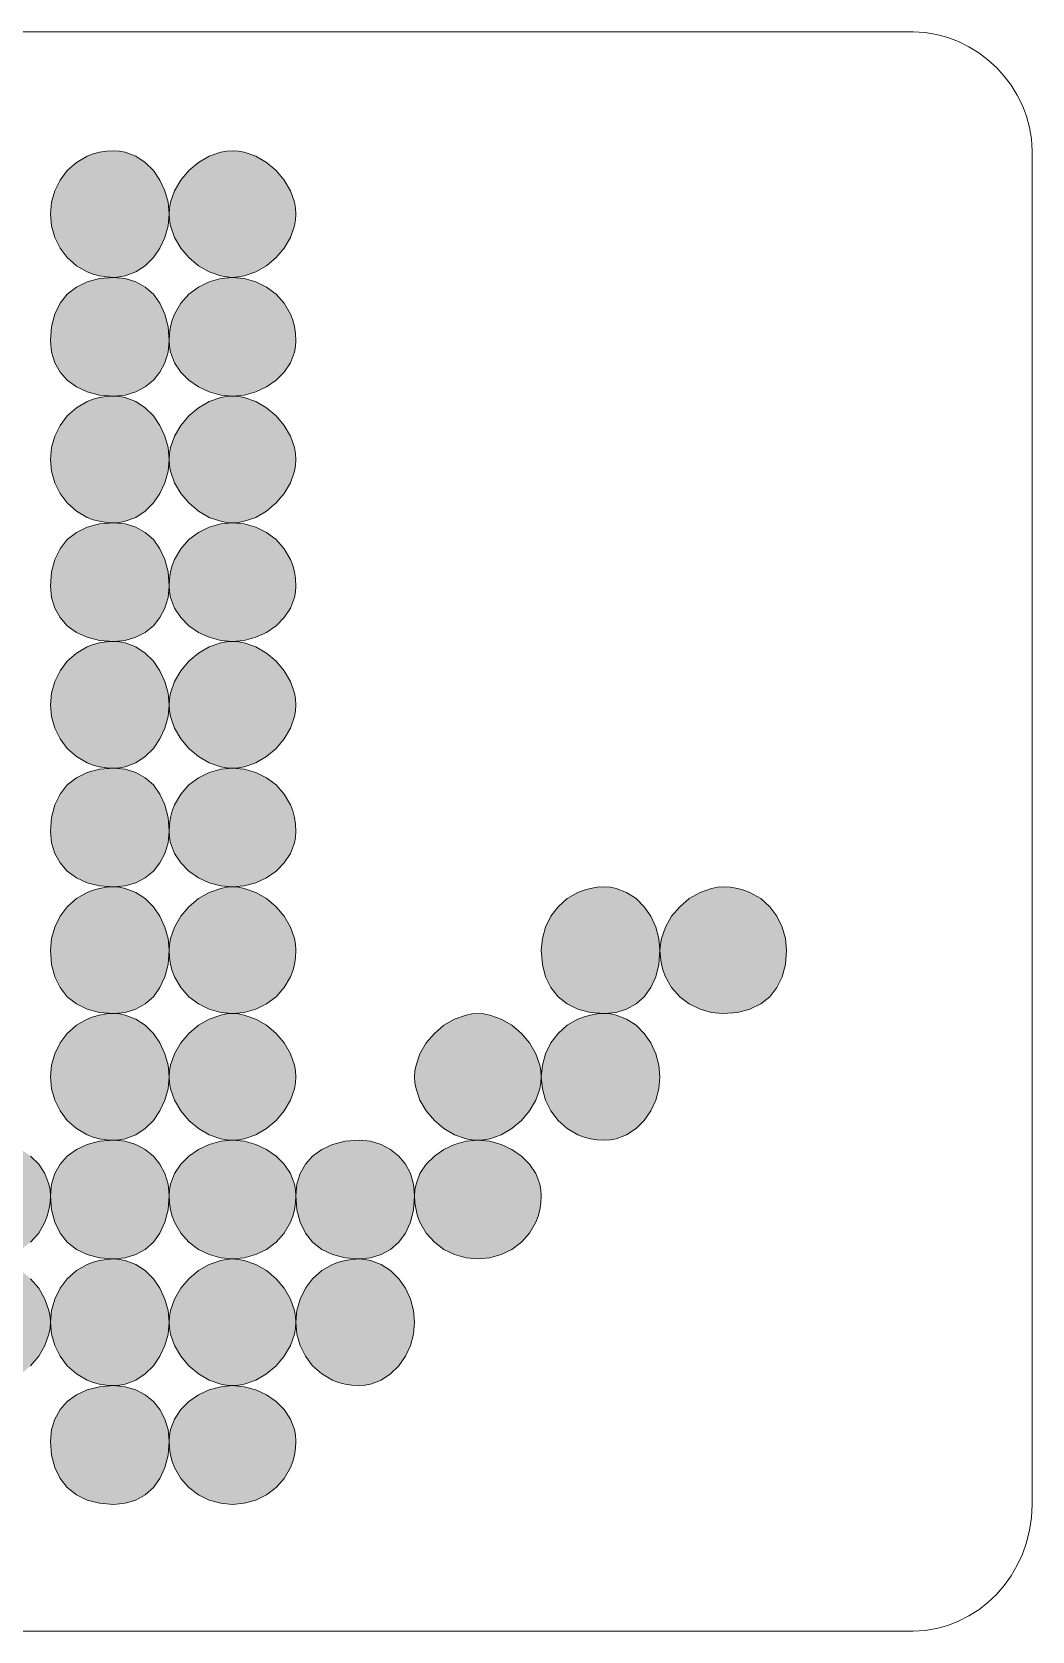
# Model space of a CAD drawing. Header units: metres. Extents: x 144 to 423, y 14 to 257.
# Drawn here: x 271.6 to 423.2, y 14.4 to 256.8 of the extents above; entities that cross this region are included whole.
import ezdxf

# ---------------------------------------------------------------- set-up
doc = ezdxf.new("R2010")
doc.units = ezdxf.units.M
doc.layers.add('FILL_LIME_00FF00', color=7, linetype='Continuous', true_color=0x00ff00)
doc.layers.add('STROKE_BLACK_000000', color=7, linetype='Continuous', true_color=0x000000)

msp = doc.modelspace()

# ---------------------------------------------------------------- hatches: boundary and pattern name
at = {"layer": 'FILL_LIME_00FF00', "true_color": 0x00ff00}
h = msp.add_hatch(color=7, dxfattribs=at)
h.dxf.hatch_style = 1
h.paths.add_polyline_path([(292.25, 227.41), (291.77, 225.67), (291.02, 224.05), (290.01, 222.6), (288.78, 221.37), (287.35, 220.42), (285.75, 219.82), (284.9, 219.66), (284.01, 219.6), (282.91, 219.66), (281.87, 219.82), (280.9, 220.07), (279.98, 220.42), (278.34, 221.37), (276.96, 222.6), (275.87, 224.05), (275.07, 225.67), (274.58, 227.41), (274.41, 229.2), (274.58, 230.99), (275.07, 232.72), (275.87, 234.35), (276.96, 235.8), (278.34, 237.03), (279.98, 237.97), (280.9, 238.33), (281.87, 238.58), (282.91, 238.74), (284.01, 238.8), (284.9, 238.74), (285.75, 238.58), (287.35, 237.97), (288.78, 237.03), (290.01, 235.8), (291.02, 234.35), (291.77, 232.72), (292.25, 230.99), (292.41, 229.2), (292.25, 227.41)])
h = msp.add_hatch(color=7, dxfattribs=at)
h.dxf.hatch_style = 1
h.paths.add_polyline_path([(311.55, 228.3), (311.39, 227.41), (310.78, 225.67), (309.84, 224.05), (308.61, 222.6), (307.16, 221.37), (305.53, 220.42), (303.8, 219.82), (302.91, 219.66), (302.01, 219.6), (301.11, 219.66), (300.22, 219.82), (298.48, 220.42), (296.86, 221.37), (295.41, 222.6), (294.18, 224.05), (293.23, 225.67), (292.63, 227.41), (292.47, 228.3), (292.41, 229.2), (292.47, 230.1), (292.63, 230.99), (293.23, 232.72), (294.18, 234.35), (295.41, 235.8), (296.86, 237.03), (298.48, 237.97), (300.22, 238.58), (301.11, 238.74), (302.01, 238.8), (302.91, 238.74), (303.8, 238.58), (305.53, 237.97), (307.16, 237.03), (308.61, 235.8), (309.84, 234.35), (310.78, 232.72), (311.39, 230.99), (311.55, 230.1), (311.61, 229.2), (311.55, 228.3)])
h = msp.add_hatch(color=7, dxfattribs=at)
h.dxf.hatch_style = 1
h.paths.add_polyline_path([(292.25, 208.26), (291.77, 206.66), (291.02, 205.23), (290.01, 204), (288.78, 202.99), (287.35, 202.24), (285.75, 201.76), (284.01, 201.6), (281.87, 201.76), (279.98, 202.24), (278.34, 202.99), (276.96, 204), (275.87, 205.23), (275.07, 206.66), (274.58, 208.26), (274.41, 210), (274.58, 212.14), (275.07, 214.03), (275.87, 215.67), (276.96, 217.05), (278.34, 218.14), (279.98, 218.94), (281.87, 219.43), (284.01, 219.6), (285.75, 219.43), (287.35, 218.94), (288.78, 218.14), (290.01, 217.05), (291.02, 215.67), (291.77, 214.03), (292.25, 212.14), (292.41, 210), (292.25, 208.26)])
h = msp.add_hatch(color=7, dxfattribs=at)
h.dxf.hatch_style = 1
h.paths.add_polyline_path([(311.55, 209.11), (311.39, 208.26), (310.78, 206.66), (309.84, 205.23), (308.61, 204), (307.16, 202.99), (305.53, 202.24), (303.8, 201.76), (302.01, 201.6), (300.22, 201.76), (298.48, 202.24), (296.86, 202.99), (295.41, 204), (294.18, 205.23), (293.23, 206.66), (292.63, 208.26), (292.47, 209.11), (292.41, 210), (292.47, 211.1), (292.63, 212.14), (292.88, 213.11), (293.23, 214.03), (294.18, 215.67), (295.41, 217.05), (296.86, 218.14), (298.48, 218.94), (300.22, 219.43), (302.01, 219.6), (303.8, 219.43), (305.53, 218.94), (307.16, 218.14), (308.61, 217.05), (309.84, 215.67), (310.78, 214.03), (311.14, 213.11), (311.39, 212.14), (311.55, 211.1), (311.61, 210), (311.55, 209.11)])
h = msp.add_hatch(color=7, dxfattribs=at)
h.dxf.hatch_style = 1
h.paths.add_polyline_path([(292.25, 190.21), (291.77, 188.47), (291.02, 186.85), (290.01, 185.4), (288.78, 184.17), (287.35, 183.22), (285.75, 182.62), (284.9, 182.46), (284.01, 182.4), (282.91, 182.46), (281.87, 182.62), (280.9, 182.87), (279.98, 183.22), (278.34, 184.17), (276.96, 185.4), (275.87, 186.85), (275.07, 188.47), (274.58, 190.21), (274.41, 192), (274.58, 193.79), (275.07, 195.52), (275.87, 197.15), (276.96, 198.6), (278.34, 199.83), (279.98, 200.77), (280.9, 201.13), (281.87, 201.38), (282.91, 201.54), (284.01, 201.6), (284.9, 201.54), (285.75, 201.38), (287.35, 200.77), (288.78, 199.83), (290.01, 198.6), (291.02, 197.15), (291.77, 195.52), (292.25, 193.79), (292.41, 192), (292.25, 190.21)])
h = msp.add_hatch(color=7, dxfattribs=at)
h.dxf.hatch_style = 1
h.paths.add_polyline_path([(311.55, 191.1), (311.39, 190.21), (310.78, 188.47), (309.84, 186.85), (308.61, 185.4), (307.16, 184.17), (305.53, 183.22), (303.8, 182.62), (302.91, 182.46), (302.01, 182.4), (301.11, 182.46), (300.22, 182.62), (298.48, 183.22), (296.86, 184.17), (295.41, 185.4), (294.18, 186.85), (293.23, 188.47), (292.63, 190.21), (292.47, 191.1), (292.41, 192), (292.47, 192.9), (292.63, 193.79), (293.23, 195.52), (294.18, 197.15), (295.41, 198.6), (296.86, 199.83), (298.48, 200.77), (300.22, 201.38), (301.11, 201.54), (302.01, 201.6), (302.91, 201.54), (303.8, 201.38), (305.53, 200.77), (307.16, 199.83), (308.61, 198.6), (309.84, 197.15), (310.78, 195.52), (311.39, 193.79), (311.55, 192.9), (311.61, 192), (311.55, 191.1)])
h = msp.add_hatch(color=7, dxfattribs=at)
h.dxf.hatch_style = 1
h.paths.add_polyline_path([(292.25, 171.06), (291.77, 169.46), (291.02, 168.03), (290.01, 166.8), (288.78, 165.79), (287.35, 165.04), (285.75, 164.56), (284.01, 164.4), (281.87, 164.56), (279.98, 165.04), (278.34, 165.79), (276.96, 166.8), (275.87, 168.03), (275.07, 169.46), (274.58, 171.06), (274.41, 172.8), (274.58, 174.94), (275.07, 176.83), (275.87, 178.47), (276.96, 179.85), (278.34, 180.94), (279.98, 181.74), (281.87, 182.23), (284.01, 182.4), (285.75, 182.23), (287.35, 181.74), (288.78, 180.94), (290.01, 179.85), (291.02, 178.47), (291.77, 176.83), (292.25, 174.94), (292.41, 172.8), (292.25, 171.06)])
h = msp.add_hatch(color=7, dxfattribs=at)
h.dxf.hatch_style = 1
h.paths.add_polyline_path([(311.55, 171.91), (311.39, 171.06), (310.78, 169.46), (309.84, 168.03), (308.61, 166.8), (307.16, 165.79), (305.53, 165.04), (303.8, 164.56), (302.01, 164.4), (300.22, 164.56), (298.48, 165.04), (296.86, 165.79), (295.41, 166.8), (294.18, 168.03), (293.23, 169.46), (292.63, 171.06), (292.47, 171.91), (292.41, 172.8), (292.47, 173.9), (292.63, 174.94), (292.88, 175.91), (293.23, 176.83), (294.18, 178.47), (295.41, 179.85), (296.86, 180.94), (298.48, 181.74), (300.22, 182.23), (302.01, 182.4), (303.8, 182.23), (305.53, 181.74), (307.16, 180.94), (308.61, 179.85), (309.84, 178.47), (310.78, 176.83), (311.14, 175.91), (311.39, 174.94), (311.55, 173.9), (311.61, 172.8), (311.55, 171.91)])
h = msp.add_hatch(color=7, dxfattribs=at)
h.dxf.hatch_style = 1
h.paths.add_polyline_path([(292.25, 153.01), (291.77, 151.27), (291.02, 149.65), (290.01, 148.2), (288.78, 146.97), (287.35, 146.02), (285.75, 145.42), (284.9, 145.26), (284.01, 145.2), (282.91, 145.26), (281.87, 145.42), (280.9, 145.67), (279.98, 146.02), (278.34, 146.97), (276.96, 148.2), (275.87, 149.65), (275.07, 151.27), (274.58, 153.01), (274.41, 154.8), (274.58, 156.59), (275.07, 158.32), (275.87, 159.95), (276.96, 161.4), (278.34, 162.63), (279.98, 163.57), (280.9, 163.93), (281.87, 164.18), (282.91, 164.34), (284.01, 164.4), (284.9, 164.34), (285.75, 164.18), (287.35, 163.57), (288.78, 162.63), (290.01, 161.4), (291.02, 159.95), (291.77, 158.32), (292.25, 156.59), (292.41, 154.8), (292.25, 153.01)])
h = msp.add_hatch(color=7, dxfattribs=at)
h.dxf.hatch_style = 1
h.paths.add_polyline_path([(311.55, 153.9), (311.39, 153.01), (310.78, 151.27), (309.84, 149.65), (308.61, 148.2), (307.16, 146.97), (305.53, 146.02), (303.8, 145.42), (302.91, 145.26), (302.01, 145.2), (301.11, 145.26), (300.22, 145.42), (298.48, 146.02), (296.86, 146.97), (295.41, 148.2), (294.18, 149.65), (293.23, 151.27), (292.63, 153.01), (292.47, 153.9), (292.41, 154.8), (292.47, 155.7), (292.63, 156.59), (293.23, 158.32), (294.18, 159.95), (295.41, 161.4), (296.86, 162.63), (298.48, 163.57), (300.22, 164.18), (301.11, 164.34), (302.01, 164.4), (302.91, 164.34), (303.8, 164.18), (305.53, 163.57), (307.16, 162.63), (308.61, 161.4), (309.84, 159.95), (310.78, 158.32), (311.39, 156.59), (311.55, 155.7), (311.61, 154.8), (311.55, 153.9)])
h = msp.add_hatch(color=7, dxfattribs=at)
h.dxf.hatch_style = 1
h.paths.add_polyline_path([(292.25, 133.86), (291.77, 132.26), (291.02, 130.83), (290.01, 129.6), (288.78, 128.59), (287.35, 127.84), (285.75, 127.36), (284.01, 127.2), (281.87, 127.36), (279.98, 127.84), (278.34, 128.59), (276.96, 129.6), (275.87, 130.83), (275.07, 132.26), (274.58, 133.86), (274.41, 135.6), (274.58, 137.74), (275.07, 139.63), (275.87, 141.27), (276.96, 142.65), (278.34, 143.74), (279.98, 144.54), (281.87, 145.03), (284.01, 145.2), (285.75, 145.03), (287.35, 144.54), (288.78, 143.74), (290.01, 142.65), (291.02, 141.27), (291.77, 139.63), (292.25, 137.74), (292.41, 135.6), (292.25, 133.86)])
h = msp.add_hatch(color=7, dxfattribs=at)
h.dxf.hatch_style = 1
h.paths.add_polyline_path([(311.55, 134.71), (311.39, 133.86), (310.78, 132.26), (309.84, 130.83), (308.61, 129.6), (307.16, 128.59), (305.53, 127.84), (303.8, 127.36), (302.01, 127.2), (300.22, 127.36), (298.48, 127.84), (296.86, 128.59), (295.41, 129.6), (294.18, 130.83), (293.23, 132.26), (292.63, 133.86), (292.47, 134.71), (292.41, 135.6), (292.47, 136.7), (292.63, 137.74), (292.88, 138.71), (293.23, 139.63), (294.18, 141.27), (295.41, 142.65), (296.86, 143.74), (298.48, 144.54), (300.22, 145.03), (302.01, 145.2), (303.8, 145.03), (305.53, 144.54), (307.16, 143.74), (308.61, 142.65), (309.84, 141.27), (310.78, 139.63), (311.14, 138.71), (311.39, 137.74), (311.55, 136.7), (311.61, 135.6), (311.55, 134.71)])
h = msp.add_hatch(color=7, dxfattribs=at)
h.dxf.hatch_style = 1
h.paths.add_polyline_path([(292.25, 115.46), (291.77, 113.57), (291.02, 111.93), (290.01, 110.55), (288.78, 109.46), (287.35, 108.66), (285.75, 108.17), (284.01, 108), (281.87, 108.17), (279.98, 108.66), (278.34, 109.46), (276.96, 110.55), (275.87, 111.93), (275.07, 113.57), (274.58, 115.46), (274.41, 117.6), (274.58, 119.39), (275.07, 121.12), (275.87, 122.75), (276.96, 124.2), (278.34, 125.43), (279.98, 126.37), (280.9, 126.73), (281.87, 126.98), (282.91, 127.14), (284.01, 127.2), (284.9, 127.14), (285.75, 126.98), (287.35, 126.37), (288.78, 125.43), (290.01, 124.2), (291.02, 122.75), (291.77, 121.12), (292.25, 119.39), (292.41, 117.6), (292.25, 115.46)])
h = msp.add_hatch(color=7, dxfattribs=at)
h.dxf.hatch_style = 1
h.paths.add_polyline_path([(311.55, 116.5), (311.39, 115.46), (311.14, 114.49), (310.78, 113.57), (309.84, 111.93), (308.61, 110.55), (307.16, 109.46), (305.53, 108.66), (303.8, 108.17), (302.01, 108), (300.22, 108.17), (298.48, 108.66), (296.86, 109.46), (295.41, 110.55), (294.18, 111.93), (293.23, 113.57), (292.88, 114.49), (292.63, 115.46), (292.47, 116.5), (292.41, 117.6), (292.47, 118.5), (292.63, 119.39), (293.23, 121.12), (294.18, 122.75), (295.41, 124.2), (296.86, 125.43), (298.48, 126.37), (300.22, 126.98), (301.11, 127.14), (302.01, 127.2), (302.91, 127.14), (303.8, 126.98), (305.53, 126.37), (307.16, 125.43), (308.61, 124.2), (309.84, 122.75), (310.78, 121.12), (311.39, 119.39), (311.55, 118.5), (311.61, 117.6), (311.55, 116.5)])
h = msp.add_hatch(color=7, dxfattribs=at)
h.dxf.hatch_style = 1
h.paths.add_polyline_path([(366.65, 115.46), (366.17, 113.57), (365.42, 111.93), (364.41, 110.55), (363.18, 109.46), (361.75, 108.66), (360.15, 108.17), (358.41, 108), (356.27, 108.17), (354.38, 108.66), (352.74, 109.46), (351.36, 110.55), (350.27, 111.93), (349.47, 113.57), (348.98, 115.46), (348.81, 117.6), (348.98, 119.39), (349.47, 121.12), (350.27, 122.75), (351.36, 124.2), (352.74, 125.43), (354.38, 126.37), (355.3, 126.73), (356.27, 126.98), (357.31, 127.14), (358.41, 127.2), (359.3, 127.14), (360.15, 126.98), (361.75, 126.37), (363.18, 125.43), (364.41, 124.2), (365.42, 122.75), (366.17, 121.12), (366.65, 119.39), (366.81, 117.6), (366.65, 115.46)])
h = msp.add_hatch(color=7, dxfattribs=at)
h.dxf.hatch_style = 1
h.paths.add_polyline_path([(385.84, 115.46), (385.35, 113.57), (384.55, 111.93), (383.46, 110.55), (382.08, 109.46), (380.44, 108.66), (378.55, 108.17), (376.41, 108), (374.62, 108.17), (372.88, 108.66), (371.26, 109.46), (369.81, 110.55), (368.58, 111.93), (367.63, 113.57), (367.28, 114.49), (367.03, 115.46), (366.87, 116.5), (366.81, 117.6), (366.87, 118.5), (367.03, 119.39), (367.63, 121.12), (368.58, 122.75), (369.81, 124.2), (371.26, 125.43), (372.88, 126.37), (374.62, 126.98), (375.51, 127.14), (376.41, 127.2), (377.51, 127.14), (378.55, 126.98), (379.52, 126.73), (380.44, 126.37), (382.08, 125.43), (383.46, 124.2), (384.55, 122.75), (385.35, 121.12), (385.84, 119.39), (386.01, 117.6), (385.84, 115.46)])
h = msp.add_hatch(color=7, dxfattribs=at)
h.dxf.hatch_style = 1
h.paths.add_polyline_path([(292.25, 96.61), (291.77, 94.87), (291.02, 93.25), (290.01, 91.8), (288.78, 90.57), (287.35, 89.62), (285.75, 89.02), (284.9, 88.86), (284.01, 88.8), (282.91, 88.86), (281.87, 89.02), (280.9, 89.27), (279.98, 89.62), (278.34, 90.57), (276.96, 91.8), (275.87, 93.25), (275.07, 94.87), (274.58, 96.61), (274.41, 98.4), (274.58, 100.19), (275.07, 101.92), (275.87, 103.55), (276.96, 105), (278.34, 106.23), (279.98, 107.17), (280.9, 107.53), (281.87, 107.78), (282.91, 107.94), (284.01, 108), (284.9, 107.94), (285.75, 107.78), (287.35, 107.17), (288.78, 106.23), (290.01, 105), (291.02, 103.55), (291.77, 101.92), (292.25, 100.19), (292.41, 98.4), (292.25, 96.61)])
h = msp.add_hatch(color=7, dxfattribs=at)
h.dxf.hatch_style = 1
h.paths.add_polyline_path([(311.55, 97.5), (311.39, 96.61), (310.78, 94.87), (309.84, 93.25), (308.61, 91.8), (307.16, 90.57), (305.53, 89.62), (303.8, 89.02), (302.91, 88.86), (302.01, 88.8), (301.11, 88.86), (300.22, 89.02), (298.48, 89.62), (296.86, 90.57), (295.41, 91.8), (294.18, 93.25), (293.23, 94.87), (292.63, 96.61), (292.47, 97.5), (292.41, 98.4), (292.47, 99.3), (292.63, 100.19), (293.23, 101.92), (294.18, 103.55), (295.41, 105), (296.86, 106.23), (298.48, 107.17), (300.22, 107.78), (301.11, 107.94), (302.01, 108), (302.91, 107.94), (303.8, 107.78), (305.53, 107.17), (307.16, 106.23), (308.61, 105), (309.84, 103.55), (310.78, 101.92), (311.39, 100.19), (311.55, 99.3), (311.61, 98.4), (311.55, 97.5)])
h = msp.add_hatch(color=7, dxfattribs=at)
h.dxf.hatch_style = 1
h.paths.add_polyline_path([(348.75, 97.5), (348.59, 96.61), (347.98, 94.87), (347.04, 93.25), (345.81, 91.8), (344.36, 90.57), (342.73, 89.62), (341, 89.02), (340.11, 88.86), (339.21, 88.8), (338.31, 88.86), (337.42, 89.02), (335.68, 89.62), (334.06, 90.57), (332.61, 91.8), (331.38, 93.25), (330.43, 94.87), (329.83, 96.61), (329.67, 97.5), (329.61, 98.4), (329.67, 99.3), (329.83, 100.19), (330.43, 101.92), (331.38, 103.55), (332.61, 105), (334.06, 106.23), (335.68, 107.17), (337.42, 107.78), (338.31, 107.94), (339.21, 108), (340.11, 107.94), (341, 107.78), (342.73, 107.17), (344.36, 106.23), (345.81, 105), (347.04, 103.55), (347.98, 101.92), (348.59, 100.19), (348.75, 99.3), (348.81, 98.4), (348.75, 97.5)])
h = msp.add_hatch(color=7, dxfattribs=at)
h.dxf.hatch_style = 1
h.paths.add_polyline_path([(366.65, 96.61), (366.17, 94.87), (365.42, 93.25), (364.41, 91.8), (363.18, 90.57), (361.75, 89.62), (360.15, 89.02), (359.3, 88.86), (358.41, 88.8), (357.31, 88.86), (356.27, 89.02), (355.3, 89.27), (354.38, 89.62), (352.74, 90.57), (351.36, 91.8), (350.27, 93.25), (349.47, 94.87), (348.98, 96.61), (348.81, 98.4), (348.98, 100.19), (349.47, 101.92), (350.27, 103.55), (351.36, 105), (352.74, 106.23), (354.38, 107.17), (355.3, 107.53), (356.27, 107.78), (357.31, 107.94), (358.41, 108), (359.3, 107.94), (360.15, 107.78), (361.75, 107.17), (363.18, 106.23), (364.41, 105), (365.42, 103.55), (366.17, 101.92), (366.65, 100.19), (366.81, 98.4), (366.65, 96.61)])
h = msp.add_hatch(color=7, dxfattribs=at)
h.dxf.hatch_style = 1
h.paths.add_polyline_path([(274.35, 79.3), (274.19, 78.26), (273.94, 77.29), (273.58, 76.37), (272.64, 74.73), (271.41, 73.35), (269.96, 72.26), (268.33, 71.46), (266.6, 70.97), (264.81, 70.8), (263.02, 70.97), (261.28, 71.46), (259.66, 72.26), (258.21, 73.35), (256.98, 74.73), (256.03, 76.37), (255.68, 77.29), (255.43, 78.26), (255.27, 79.3), (255.21, 80.4), (255.27, 81.29), (255.43, 82.14), (256.03, 83.74), (256.98, 85.17), (258.21, 86.4), (259.66, 87.41), (261.28, 88.16), (263.02, 88.64), (264.81, 88.8), (266.6, 88.64), (268.33, 88.16), (269.96, 87.41), (271.41, 86.4), (272.64, 85.17), (273.58, 83.74), (274.19, 82.14), (274.35, 81.29), (274.41, 80.4), (274.35, 79.3)])
h = msp.add_hatch(color=7, dxfattribs=at)
h.dxf.hatch_style = 1
h.paths.add_polyline_path([(292.25, 78.26), (291.77, 76.37), (291.02, 74.73), (290.01, 73.35), (288.78, 72.26), (287.35, 71.46), (285.75, 70.97), (284.01, 70.8), (281.87, 70.97), (279.98, 71.46), (278.34, 72.26), (276.96, 73.35), (275.87, 74.73), (275.07, 76.37), (274.58, 78.26), (274.41, 80.4), (274.58, 82.14), (275.07, 83.74), (275.87, 85.17), (276.96, 86.4), (278.34, 87.41), (279.98, 88.16), (281.87, 88.64), (284.01, 88.8), (285.75, 88.64), (287.35, 88.16), (288.78, 87.41), (290.01, 86.4), (291.02, 85.17), (291.77, 83.74), (292.25, 82.14), (292.41, 80.4), (292.25, 78.26)])
h = msp.add_hatch(color=7, dxfattribs=at)
h.dxf.hatch_style = 1
h.paths.add_polyline_path([(311.55, 79.3), (311.39, 78.26), (311.14, 77.29), (310.78, 76.37), (309.84, 74.73), (308.61, 73.35), (307.16, 72.26), (305.53, 71.46), (303.8, 70.97), (302.01, 70.8), (300.22, 70.97), (298.48, 71.46), (296.86, 72.26), (295.41, 73.35), (294.18, 74.73), (293.23, 76.37), (292.88, 77.29), (292.63, 78.26), (292.47, 79.3), (292.41, 80.4), (292.47, 81.29), (292.63, 82.14), (293.23, 83.74), (294.18, 85.17), (295.41, 86.4), (296.86, 87.41), (298.48, 88.16), (300.22, 88.64), (302.01, 88.8), (303.8, 88.64), (305.53, 88.16), (307.16, 87.41), (308.61, 86.4), (309.84, 85.17), (310.78, 83.74), (311.39, 82.14), (311.55, 81.29), (311.61, 80.4), (311.55, 79.3)])
h = msp.add_hatch(color=7, dxfattribs=at)
h.dxf.hatch_style = 1
h.paths.add_polyline_path([(329.45, 78.26), (328.97, 76.37), (328.22, 74.73), (327.21, 73.35), (325.98, 72.26), (324.55, 71.46), (322.95, 70.97), (321.21, 70.8), (319.07, 70.97), (317.18, 71.46), (315.54, 72.26), (314.16, 73.35), (313.07, 74.73), (312.27, 76.37), (311.78, 78.26), (311.61, 80.4), (311.78, 82.14), (312.27, 83.74), (313.07, 85.17), (314.16, 86.4), (315.54, 87.41), (317.18, 88.16), (319.07, 88.64), (321.21, 88.8), (322.95, 88.64), (324.55, 88.16), (325.98, 87.41), (327.21, 86.4), (328.22, 85.17), (328.97, 83.74), (329.45, 82.14), (329.61, 80.4), (329.45, 78.26)])
h = msp.add_hatch(color=7, dxfattribs=at)
h.dxf.hatch_style = 1
h.paths.add_polyline_path([(348.75, 79.3), (348.59, 78.26), (348.34, 77.29), (347.98, 76.37), (347.04, 74.73), (345.81, 73.35), (344.36, 72.26), (342.73, 71.46), (341, 70.97), (339.21, 70.8), (337.42, 70.97), (335.68, 71.46), (334.06, 72.26), (332.61, 73.35), (331.38, 74.73), (330.43, 76.37), (330.08, 77.29), (329.83, 78.26), (329.67, 79.3), (329.61, 80.4), (329.67, 81.29), (329.83, 82.14), (330.43, 83.74), (331.38, 85.17), (332.61, 86.4), (334.06, 87.41), (335.68, 88.16), (337.42, 88.64), (339.21, 88.8), (341, 88.64), (342.73, 88.16), (344.36, 87.41), (345.81, 86.4), (347.04, 85.17), (347.98, 83.74), (348.59, 82.14), (348.75, 81.29), (348.81, 80.4), (348.75, 79.3)])
h = msp.add_hatch(color=7, dxfattribs=at)
h.dxf.hatch_style = 1
h.paths.add_polyline_path([(274.35, 60.3), (274.19, 59.41), (273.58, 57.67), (272.64, 56.05), (271.41, 54.6), (269.96, 53.37), (268.33, 52.42), (266.6, 51.82), (265.71, 51.66), (264.81, 51.6), (263.91, 51.66), (263.02, 51.82), (261.28, 52.42), (259.66, 53.37), (258.21, 54.6), (256.98, 56.05), (256.03, 57.67), (255.43, 59.41), (255.27, 60.3), (255.21, 61.2), (255.27, 62.1), (255.43, 62.99), (256.03, 64.72), (256.98, 66.35), (258.21, 67.8), (259.66, 69.03), (261.28, 69.97), (263.02, 70.58), (263.91, 70.74), (264.81, 70.8), (265.71, 70.74), (266.6, 70.58), (268.33, 69.97), (269.96, 69.03), (271.41, 67.8), (272.64, 66.35), (273.58, 64.72), (274.19, 62.99), (274.35, 62.1), (274.41, 61.2), (274.35, 60.3)])
h = msp.add_hatch(color=7, dxfattribs=at)
h.dxf.hatch_style = 1
h.paths.add_polyline_path([(292.25, 59.41), (291.77, 57.67), (291.02, 56.05), (290.01, 54.6), (288.78, 53.37), (287.35, 52.42), (285.75, 51.82), (284.9, 51.66), (284.01, 51.6), (282.91, 51.66), (281.87, 51.82), (280.9, 52.07), (279.98, 52.42), (278.34, 53.37), (276.96, 54.6), (275.87, 56.05), (275.07, 57.67), (274.58, 59.41), (274.41, 61.2), (274.58, 62.99), (275.07, 64.72), (275.87, 66.35), (276.96, 67.8), (278.34, 69.03), (279.98, 69.97), (280.9, 70.33), (281.87, 70.58), (282.91, 70.74), (284.01, 70.8), (284.9, 70.74), (285.75, 70.58), (287.35, 69.97), (288.78, 69.03), (290.01, 67.8), (291.02, 66.35), (291.77, 64.72), (292.25, 62.99), (292.41, 61.2), (292.25, 59.41)])
h = msp.add_hatch(color=7, dxfattribs=at)
h.dxf.hatch_style = 1
h.paths.add_polyline_path([(311.55, 60.3), (311.39, 59.41), (310.78, 57.67), (309.84, 56.05), (308.61, 54.6), (307.16, 53.37), (305.53, 52.42), (303.8, 51.82), (302.91, 51.66), (302.01, 51.6), (301.11, 51.66), (300.22, 51.82), (298.48, 52.42), (296.86, 53.37), (295.41, 54.6), (294.18, 56.05), (293.23, 57.67), (292.63, 59.41), (292.47, 60.3), (292.41, 61.2), (292.47, 62.1), (292.63, 62.99), (293.23, 64.72), (294.18, 66.35), (295.41, 67.8), (296.86, 69.03), (298.48, 69.97), (300.22, 70.58), (301.11, 70.74), (302.01, 70.8), (302.91, 70.74), (303.8, 70.58), (305.53, 69.97), (307.16, 69.03), (308.61, 67.8), (309.84, 66.35), (310.78, 64.72), (311.39, 62.99), (311.55, 62.1), (311.61, 61.2), (311.55, 60.3)])
h = msp.add_hatch(color=7, dxfattribs=at)
h.dxf.hatch_style = 1
h.paths.add_polyline_path([(329.45, 59.41), (328.97, 57.67), (328.22, 56.05), (327.21, 54.6), (325.98, 53.37), (324.55, 52.42), (322.95, 51.82), (322.1, 51.66), (321.21, 51.6), (320.11, 51.66), (319.07, 51.82), (318.1, 52.07), (317.18, 52.42), (315.54, 53.37), (314.16, 54.6), (313.07, 56.05), (312.27, 57.67), (311.78, 59.41), (311.61, 61.2), (311.78, 62.99), (312.27, 64.72), (313.07, 66.35), (314.16, 67.8), (315.54, 69.03), (317.18, 69.97), (318.1, 70.33), (319.07, 70.58), (320.11, 70.74), (321.21, 70.8), (322.1, 70.74), (322.95, 70.58), (324.55, 69.97), (325.98, 69.03), (327.21, 67.8), (328.22, 66.35), (328.97, 64.72), (329.45, 62.99), (329.61, 61.2), (329.45, 59.41)])
h = msp.add_hatch(color=7, dxfattribs=at)
h.dxf.hatch_style = 1
h.paths.add_polyline_path([(292.25, 41.06), (291.77, 39.17), (291.02, 37.53), (290.01, 36.15), (288.78, 35.06), (287.35, 34.26), (285.75, 33.77), (284.01, 33.6), (281.87, 33.77), (279.98, 34.26), (278.34, 35.06), (276.96, 36.15), (275.87, 37.53), (275.07, 39.17), (274.58, 41.06), (274.41, 43.2), (274.58, 44.94), (275.07, 46.54), (275.87, 47.97), (276.96, 49.2), (278.34, 50.21), (279.98, 50.96), (281.87, 51.44), (284.01, 51.6), (285.75, 51.44), (287.35, 50.96), (288.78, 50.21), (290.01, 49.2), (291.02, 47.97), (291.77, 46.54), (292.25, 44.94), (292.41, 43.2), (292.25, 41.06)])
h = msp.add_hatch(color=7, dxfattribs=at)
h.dxf.hatch_style = 1
h.paths.add_polyline_path([(311.55, 42.1), (311.39, 41.06), (311.14, 40.09), (310.78, 39.17), (309.84, 37.53), (308.61, 36.15), (307.16, 35.06), (305.53, 34.26), (303.8, 33.77), (302.01, 33.6), (300.22, 33.77), (298.48, 34.26), (296.86, 35.06), (295.41, 36.15), (294.18, 37.53), (293.23, 39.17), (292.88, 40.09), (292.63, 41.06), (292.47, 42.1), (292.41, 43.2), (292.47, 44.09), (292.63, 44.94), (293.23, 46.54), (294.18, 47.97), (295.41, 49.2), (296.86, 50.21), (298.48, 50.96), (300.22, 51.44), (302.01, 51.6), (303.8, 51.44), (305.53, 50.96), (307.16, 50.21), (308.61, 49.2), (309.84, 47.97), (310.78, 46.54), (311.39, 44.94), (311.55, 44.09), (311.61, 43.2), (311.55, 42.1)])

# ---------------------------------------------------------------- linework, layer by layer
at = {"layer": 'FILL_LIME_00FF00', "lineweight": 0, "true_color": 0x00ff00}
for points in [[(292.25, 227.41), (291.77, 225.67), (291.02, 224.05), (290.01, 222.6), (288.78, 221.37), (287.35, 220.42), (285.75, 219.82), (284.9, 219.66), (284.01, 219.6), (282.91, 219.66), (281.87, 219.82), (280.9, 220.07), (279.98, 220.42), (278.34, 221.37), (276.96, 222.6), (275.87, 224.05), (275.07, 225.67), (274.58, 227.41), (274.41, 229.2), (274.58, 230.99), (275.07, 232.72), (275.87, 234.35), (276.96, 235.8), (278.34, 237.03), (279.98, 237.97), (280.9, 238.33), (281.87, 238.58), (282.91, 238.74), (284.01, 238.8), (284.9, 238.74), (285.75, 238.58), (287.35, 237.97), (288.78, 237.03), (290.01, 235.8), (291.02, 234.35), (291.77, 232.72), (292.25, 230.99), (292.41, 229.2)], [(311.55, 228.3), (311.39, 227.41), (310.78, 225.67), (309.84, 224.05), (308.61, 222.6), (307.16, 221.37), (305.53, 220.42), (303.8, 219.82), (302.91, 219.66), (302.01, 219.6), (301.11, 219.66), (300.22, 219.82), (298.48, 220.42), (296.86, 221.37), (295.41, 222.6), (294.18, 224.05), (293.23, 225.67), (292.63, 227.41), (292.47, 228.3), (292.41, 229.2), (292.47, 230.1), (292.63, 230.99), (293.23, 232.72), (294.18, 234.35), (295.41, 235.8), (296.86, 237.03), (298.48, 237.97), (300.22, 238.58), (301.11, 238.74), (302.01, 238.8), (302.91, 238.74), (303.8, 238.58), (305.53, 237.97), (307.16, 237.03), (308.61, 235.8), (309.84, 234.35), (310.78, 232.72), (311.39, 230.99), (311.55, 230.1), (311.61, 229.2)], [(292.25, 208.26), (291.77, 206.66), (291.02, 205.23), (290.01, 204), (288.78, 202.99), (287.35, 202.24), (285.75, 201.76), (284.01, 201.6), (281.87, 201.76), (279.98, 202.24), (278.34, 202.99), (276.96, 204), (275.87, 205.23), (275.07, 206.66), (274.58, 208.26), (274.41, 210), (274.58, 212.14), (275.07, 214.03), (275.87, 215.67), (276.96, 217.05), (278.34, 218.14), (279.98, 218.94), (281.87, 219.43), (284.01, 219.6), (285.75, 219.43), (287.35, 218.94), (288.78, 218.14), (290.01, 217.05), (291.02, 215.67), (291.77, 214.03), (292.25, 212.14), (292.41, 210)], [(311.55, 209.11), (311.39, 208.26), (310.78, 206.66), (309.84, 205.23), (308.61, 204), (307.16, 202.99), (305.53, 202.24), (303.8, 201.76), (302.01, 201.6), (300.22, 201.76), (298.48, 202.24), (296.86, 202.99), (295.41, 204), (294.18, 205.23), (293.23, 206.66), (292.63, 208.26), (292.47, 209.11), (292.41, 210), (292.47, 211.1), (292.63, 212.14), (292.88, 213.11), (293.23, 214.03), (294.18, 215.67), (295.41, 217.05), (296.86, 218.14), (298.48, 218.94), (300.22, 219.43), (302.01, 219.6), (303.8, 219.43), (305.53, 218.94), (307.16, 218.14), (308.61, 217.05), (309.84, 215.67), (310.78, 214.03), (311.14, 213.11), (311.39, 212.14), (311.55, 211.1), (311.61, 210)], [(292.25, 190.21), (291.77, 188.47), (291.02, 186.85), (290.01, 185.4), (288.78, 184.17), (287.35, 183.22), (285.75, 182.62), (284.9, 182.46), (284.01, 182.4), (282.91, 182.46), (281.87, 182.62), (280.9, 182.87), (279.98, 183.22), (278.34, 184.17), (276.96, 185.4), (275.87, 186.85), (275.07, 188.47), (274.58, 190.21), (274.41, 192), (274.58, 193.79), (275.07, 195.52), (275.87, 197.15), (276.96, 198.6), (278.34, 199.83), (279.98, 200.77), (280.9, 201.13), (281.87, 201.38), (282.91, 201.54), (284.01, 201.6), (284.9, 201.54), (285.75, 201.38), (287.35, 200.77), (288.78, 199.83), (290.01, 198.6), (291.02, 197.15), (291.77, 195.52), (292.25, 193.79), (292.41, 192)], [(311.55, 191.1), (311.39, 190.21), (310.78, 188.47), (309.84, 186.85), (308.61, 185.4), (307.16, 184.17), (305.53, 183.22), (303.8, 182.62), (302.91, 182.46), (302.01, 182.4), (301.11, 182.46), (300.22, 182.62), (298.48, 183.22), (296.86, 184.17), (295.41, 185.4), (294.18, 186.85), (293.23, 188.47), (292.63, 190.21), (292.47, 191.1), (292.41, 192), (292.47, 192.9), (292.63, 193.79), (293.23, 195.52), (294.18, 197.15), (295.41, 198.6), (296.86, 199.83), (298.48, 200.77), (300.22, 201.38), (301.11, 201.54), (302.01, 201.6), (302.91, 201.54), (303.8, 201.38), (305.53, 200.77), (307.16, 199.83), (308.61, 198.6), (309.84, 197.15), (310.78, 195.52), (311.39, 193.79), (311.55, 192.9), (311.61, 192)], [(292.25, 171.06), (291.77, 169.46), (291.02, 168.03), (290.01, 166.8), (288.78, 165.79), (287.35, 165.04), (285.75, 164.56), (284.01, 164.4), (281.87, 164.56), (279.98, 165.04), (278.34, 165.79), (276.96, 166.8), (275.87, 168.03), (275.07, 169.46), (274.58, 171.06), (274.41, 172.8), (274.58, 174.94), (275.07, 176.83), (275.87, 178.47), (276.96, 179.85), (278.34, 180.94), (279.98, 181.74), (281.87, 182.23), (284.01, 182.4), (285.75, 182.23), (287.35, 181.74), (288.78, 180.94), (290.01, 179.85), (291.02, 178.47), (291.77, 176.83), (292.25, 174.94), (292.41, 172.8)], [(311.55, 171.91), (311.39, 171.06), (310.78, 169.46), (309.84, 168.03), (308.61, 166.8), (307.16, 165.79), (305.53, 165.04), (303.8, 164.56), (302.01, 164.4), (300.22, 164.56), (298.48, 165.04), (296.86, 165.79), (295.41, 166.8), (294.18, 168.03), (293.23, 169.46), (292.63, 171.06), (292.47, 171.91), (292.41, 172.8), (292.47, 173.9), (292.63, 174.94), (292.88, 175.91), (293.23, 176.83), (294.18, 178.47), (295.41, 179.85), (296.86, 180.94), (298.48, 181.74), (300.22, 182.23), (302.01, 182.4), (303.8, 182.23), (305.53, 181.74), (307.16, 180.94), (308.61, 179.85), (309.84, 178.47), (310.78, 176.83), (311.14, 175.91), (311.39, 174.94), (311.55, 173.9), (311.61, 172.8)], [(292.25, 153.01), (291.77, 151.27), (291.02, 149.65), (290.01, 148.2), (288.78, 146.97), (287.35, 146.02), (285.75, 145.42), (284.9, 145.26), (284.01, 145.2), (282.91, 145.26), (281.87, 145.42), (280.9, 145.67), (279.98, 146.02), (278.34, 146.97), (276.96, 148.2), (275.87, 149.65), (275.07, 151.27), (274.58, 153.01), (274.41, 154.8), (274.58, 156.59), (275.07, 158.32), (275.87, 159.95), (276.96, 161.4), (278.34, 162.63), (279.98, 163.57), (280.9, 163.93), (281.87, 164.18), (282.91, 164.34), (284.01, 164.4), (284.9, 164.34), (285.75, 164.18), (287.35, 163.57), (288.78, 162.63), (290.01, 161.4), (291.02, 159.95), (291.77, 158.32), (292.25, 156.59), (292.41, 154.8)], [(311.55, 153.9), (311.39, 153.01), (310.78, 151.27), (309.84, 149.65), (308.61, 148.2), (307.16, 146.97), (305.53, 146.02), (303.8, 145.42), (302.91, 145.26), (302.01, 145.2), (301.11, 145.26), (300.22, 145.42), (298.48, 146.02), (296.86, 146.97), (295.41, 148.2), (294.18, 149.65), (293.23, 151.27), (292.63, 153.01), (292.47, 153.9), (292.41, 154.8), (292.47, 155.7), (292.63, 156.59), (293.23, 158.32), (294.18, 159.95), (295.41, 161.4), (296.86, 162.63), (298.48, 163.57), (300.22, 164.18), (301.11, 164.34), (302.01, 164.4), (302.91, 164.34), (303.8, 164.18), (305.53, 163.57), (307.16, 162.63), (308.61, 161.4), (309.84, 159.95), (310.78, 158.32), (311.39, 156.59), (311.55, 155.7), (311.61, 154.8)], [(292.25, 133.86), (291.77, 132.26), (291.02, 130.83), (290.01, 129.6), (288.78, 128.59), (287.35, 127.84), (285.75, 127.36), (284.01, 127.2), (281.87, 127.36), (279.98, 127.84), (278.34, 128.59), (276.96, 129.6), (275.87, 130.83), (275.07, 132.26), (274.58, 133.86), (274.41, 135.6), (274.58, 137.74), (275.07, 139.63), (275.87, 141.27), (276.96, 142.65), (278.34, 143.74), (279.98, 144.54), (281.87, 145.03), (284.01, 145.2), (285.75, 145.03), (287.35, 144.54), (288.78, 143.74), (290.01, 142.65), (291.02, 141.27), (291.77, 139.63), (292.25, 137.74), (292.41, 135.6)], [(311.55, 134.71), (311.39, 133.86), (310.78, 132.26), (309.84, 130.83), (308.61, 129.6), (307.16, 128.59), (305.53, 127.84), (303.8, 127.36), (302.01, 127.2), (300.22, 127.36), (298.48, 127.84), (296.86, 128.59), (295.41, 129.6), (294.18, 130.83), (293.23, 132.26), (292.63, 133.86), (292.47, 134.71), (292.41, 135.6), (292.47, 136.7), (292.63, 137.74), (292.88, 138.71), (293.23, 139.63), (294.18, 141.27), (295.41, 142.65), (296.86, 143.74), (298.48, 144.54), (300.22, 145.03), (302.01, 145.2), (303.8, 145.03), (305.53, 144.54), (307.16, 143.74), (308.61, 142.65), (309.84, 141.27), (310.78, 139.63), (311.14, 138.71), (311.39, 137.74), (311.55, 136.7), (311.61, 135.6)], [(292.25, 115.46), (291.77, 113.57), (291.02, 111.93), (290.01, 110.55), (288.78, 109.46), (287.35, 108.66), (285.75, 108.17), (284.01, 108), (281.87, 108.17), (279.98, 108.66), (278.34, 109.46), (276.96, 110.55), (275.87, 111.93), (275.07, 113.57), (274.58, 115.46), (274.41, 117.6), (274.58, 119.39), (275.07, 121.12), (275.87, 122.75), (276.96, 124.2), (278.34, 125.43), (279.98, 126.37), (280.9, 126.73), (281.87, 126.98), (282.91, 127.14), (284.01, 127.2), (284.9, 127.14), (285.75, 126.98), (287.35, 126.37), (288.78, 125.43), (290.01, 124.2), (291.02, 122.75), (291.77, 121.12), (292.25, 119.39), (292.41, 117.6)], [(311.55, 116.5), (311.39, 115.46), (311.14, 114.49), (310.78, 113.57), (309.84, 111.93), (308.61, 110.55), (307.16, 109.46), (305.53, 108.66), (303.8, 108.17), (302.01, 108), (300.22, 108.17), (298.48, 108.66), (296.86, 109.46), (295.41, 110.55), (294.18, 111.93), (293.23, 113.57), (292.88, 114.49), (292.63, 115.46), (292.47, 116.5), (292.41, 117.6), (292.47, 118.5), (292.63, 119.39), (293.23, 121.12), (294.18, 122.75), (295.41, 124.2), (296.86, 125.43), (298.48, 126.37), (300.22, 126.98), (301.11, 127.14), (302.01, 127.2), (302.91, 127.14), (303.8, 126.98), (305.53, 126.37), (307.16, 125.43), (308.61, 124.2), (309.84, 122.75), (310.78, 121.12), (311.39, 119.39), (311.55, 118.5), (311.61, 117.6)], [(366.65, 115.46), (366.17, 113.57), (365.42, 111.93), (364.41, 110.55), (363.18, 109.46), (361.75, 108.66), (360.15, 108.17), (358.41, 108), (356.27, 108.17), (354.38, 108.66), (352.74, 109.46), (351.36, 110.55), (350.27, 111.93), (349.47, 113.57), (348.98, 115.46), (348.81, 117.6), (348.98, 119.39), (349.47, 121.12), (350.27, 122.75), (351.36, 124.2), (352.74, 125.43), (354.38, 126.37), (355.3, 126.73), (356.27, 126.98), (357.31, 127.14), (358.41, 127.2), (359.3, 127.14), (360.15, 126.98), (361.75, 126.37), (363.18, 125.43), (364.41, 124.2), (365.42, 122.75), (366.17, 121.12), (366.65, 119.39), (366.81, 117.6)], [(385.84, 115.46), (385.35, 113.57), (384.55, 111.93), (383.46, 110.55), (382.08, 109.46), (380.44, 108.66), (378.55, 108.17), (376.41, 108), (374.62, 108.17), (372.88, 108.66), (371.26, 109.46), (369.81, 110.55), (368.58, 111.93), (367.63, 113.57), (367.28, 114.49), (367.03, 115.46), (366.87, 116.5), (366.81, 117.6), (366.87, 118.5), (367.03, 119.39), (367.63, 121.12), (368.58, 122.75), (369.81, 124.2), (371.26, 125.43), (372.88, 126.37), (374.62, 126.98), (375.51, 127.14), (376.41, 127.2), (377.51, 127.14), (378.55, 126.98), (379.52, 126.73), (380.44, 126.37), (382.08, 125.43), (383.46, 124.2), (384.55, 122.75), (385.35, 121.12), (385.84, 119.39), (386.01, 117.6)], [(292.25, 96.61), (291.77, 94.87), (291.02, 93.25), (290.01, 91.8), (288.78, 90.57), (287.35, 89.62), (285.75, 89.02), (284.9, 88.86), (284.01, 88.8), (282.91, 88.86), (281.87, 89.02), (280.9, 89.27), (279.98, 89.62), (278.34, 90.57), (276.96, 91.8), (275.87, 93.25), (275.07, 94.87), (274.58, 96.61), (274.41, 98.4), (274.58, 100.19), (275.07, 101.92), (275.87, 103.55), (276.96, 105), (278.34, 106.23), (279.98, 107.17), (280.9, 107.53), (281.87, 107.78), (282.91, 107.94), (284.01, 108), (284.9, 107.94), (285.75, 107.78), (287.35, 107.17), (288.78, 106.23), (290.01, 105), (291.02, 103.55), (291.77, 101.92), (292.25, 100.19), (292.41, 98.4)], [(311.55, 97.5), (311.39, 96.61), (310.78, 94.87), (309.84, 93.25), (308.61, 91.8), (307.16, 90.57), (305.53, 89.62), (303.8, 89.02), (302.91, 88.86), (302.01, 88.8), (301.11, 88.86), (300.22, 89.02), (298.48, 89.62), (296.86, 90.57), (295.41, 91.8), (294.18, 93.25), (293.23, 94.87), (292.63, 96.61), (292.47, 97.5), (292.41, 98.4), (292.47, 99.3), (292.63, 100.19), (293.23, 101.92), (294.18, 103.55), (295.41, 105), (296.86, 106.23), (298.48, 107.17), (300.22, 107.78), (301.11, 107.94), (302.01, 108), (302.91, 107.94), (303.8, 107.78), (305.53, 107.17), (307.16, 106.23), (308.61, 105), (309.84, 103.55), (310.78, 101.92), (311.39, 100.19), (311.55, 99.3), (311.61, 98.4)], [(348.75, 97.5), (348.59, 96.61), (347.98, 94.87), (347.04, 93.25), (345.81, 91.8), (344.36, 90.57), (342.73, 89.62), (341, 89.02), (340.11, 88.86), (339.21, 88.8), (338.31, 88.86), (337.42, 89.02), (335.68, 89.62), (334.06, 90.57), (332.61, 91.8), (331.38, 93.25), (330.43, 94.87), (329.83, 96.61), (329.67, 97.5), (329.61, 98.4), (329.67, 99.3), (329.83, 100.19), (330.43, 101.92), (331.38, 103.55), (332.61, 105), (334.06, 106.23), (335.68, 107.17), (337.42, 107.78), (338.31, 107.94), (339.21, 108), (340.11, 107.94), (341, 107.78), (342.73, 107.17), (344.36, 106.23), (345.81, 105), (347.04, 103.55), (347.98, 101.92), (348.59, 100.19), (348.75, 99.3), (348.81, 98.4)], [(366.65, 96.61), (366.17, 94.87), (365.42, 93.25), (364.41, 91.8), (363.18, 90.57), (361.75, 89.62), (360.15, 89.02), (359.3, 88.86), (358.41, 88.8), (357.31, 88.86), (356.27, 89.02), (355.3, 89.27), (354.38, 89.62), (352.74, 90.57), (351.36, 91.8), (350.27, 93.25), (349.47, 94.87), (348.98, 96.61), (348.81, 98.4), (348.98, 100.19), (349.47, 101.92), (350.27, 103.55), (351.36, 105), (352.74, 106.23), (354.38, 107.17), (355.3, 107.53), (356.27, 107.78), (357.31, 107.94), (358.41, 108), (359.3, 107.94), (360.15, 107.78), (361.75, 107.17), (363.18, 106.23), (364.41, 105), (365.42, 103.55), (366.17, 101.92), (366.65, 100.19), (366.81, 98.4)], [(292.25, 78.26), (291.77, 76.37), (291.02, 74.73), (290.01, 73.35), (288.78, 72.26), (287.35, 71.46), (285.75, 70.97), (284.01, 70.8), (281.87, 70.97), (279.98, 71.46), (278.34, 72.26), (276.96, 73.35), (275.87, 74.73), (275.07, 76.37), (274.58, 78.26), (274.41, 80.4), (274.58, 82.14), (275.07, 83.74), (275.87, 85.17), (276.96, 86.4), (278.34, 87.41), (279.98, 88.16), (281.87, 88.64), (284.01, 88.8), (285.75, 88.64), (287.35, 88.16), (288.78, 87.41), (290.01, 86.4), (291.02, 85.17), (291.77, 83.74), (292.25, 82.14), (292.41, 80.4)], [(311.55, 79.3), (311.39, 78.26), (311.14, 77.29), (310.78, 76.37), (309.84, 74.73), (308.61, 73.35), (307.16, 72.26), (305.53, 71.46), (303.8, 70.97), (302.01, 70.8), (300.22, 70.97), (298.48, 71.46), (296.86, 72.26), (295.41, 73.35), (294.18, 74.73), (293.23, 76.37), (292.88, 77.29), (292.63, 78.26), (292.47, 79.3), (292.41, 80.4), (292.47, 81.29), (292.63, 82.14), (293.23, 83.74), (294.18, 85.17), (295.41, 86.4), (296.86, 87.41), (298.48, 88.16), (300.22, 88.64), (302.01, 88.8), (303.8, 88.64), (305.53, 88.16), (307.16, 87.41), (308.61, 86.4), (309.84, 85.17), (310.78, 83.74), (311.39, 82.14), (311.55, 81.29), (311.61, 80.4)], [(329.45, 78.26), (328.97, 76.37), (328.22, 74.73), (327.21, 73.35), (325.98, 72.26), (324.55, 71.46), (322.95, 70.97), (321.21, 70.8), (319.07, 70.97), (317.18, 71.46), (315.54, 72.26), (314.16, 73.35), (313.07, 74.73), (312.27, 76.37), (311.78, 78.26), (311.61, 80.4), (311.78, 82.14), (312.27, 83.74), (313.07, 85.17), (314.16, 86.4), (315.54, 87.41), (317.18, 88.16), (319.07, 88.64), (321.21, 88.8), (322.95, 88.64), (324.55, 88.16), (325.98, 87.41), (327.21, 86.4), (328.22, 85.17), (328.97, 83.74), (329.45, 82.14), (329.61, 80.4)], [(348.75, 79.3), (348.59, 78.26), (348.34, 77.29), (347.98, 76.37), (347.04, 74.73), (345.81, 73.35), (344.36, 72.26), (342.73, 71.46), (341, 70.97), (339.21, 70.8), (337.42, 70.97), (335.68, 71.46), (334.06, 72.26), (332.61, 73.35), (331.38, 74.73), (330.43, 76.37), (330.08, 77.29), (329.83, 78.26), (329.67, 79.3), (329.61, 80.4), (329.67, 81.29), (329.83, 82.14), (330.43, 83.74), (331.38, 85.17), (332.61, 86.4), (334.06, 87.41), (335.68, 88.16), (337.42, 88.64), (339.21, 88.8), (341, 88.64), (342.73, 88.16), (344.36, 87.41), (345.81, 86.4), (347.04, 85.17), (347.98, 83.74), (348.59, 82.14), (348.75, 81.29), (348.81, 80.4)], [(292.25, 59.41), (291.77, 57.67), (291.02, 56.05), (290.01, 54.6), (288.78, 53.37), (287.35, 52.42), (285.75, 51.82), (284.9, 51.66), (284.01, 51.6), (282.91, 51.66), (281.87, 51.82), (280.9, 52.07), (279.98, 52.42), (278.34, 53.37), (276.96, 54.6), (275.87, 56.05), (275.07, 57.67), (274.58, 59.41), (274.41, 61.2), (274.58, 62.99), (275.07, 64.72), (275.87, 66.35), (276.96, 67.8), (278.34, 69.03), (279.98, 69.97), (280.9, 70.33), (281.87, 70.58), (282.91, 70.74), (284.01, 70.8), (284.9, 70.74), (285.75, 70.58), (287.35, 69.97), (288.78, 69.03), (290.01, 67.8), (291.02, 66.35), (291.77, 64.72), (292.25, 62.99), (292.41, 61.2)], [(311.55, 60.3), (311.39, 59.41), (310.78, 57.67), (309.84, 56.05), (308.61, 54.6), (307.16, 53.37), (305.53, 52.42), (303.8, 51.82), (302.91, 51.66), (302.01, 51.6), (301.11, 51.66), (300.22, 51.82), (298.48, 52.42), (296.86, 53.37), (295.41, 54.6), (294.18, 56.05), (293.23, 57.67), (292.63, 59.41), (292.47, 60.3), (292.41, 61.2), (292.47, 62.1), (292.63, 62.99), (293.23, 64.72), (294.18, 66.35), (295.41, 67.8), (296.86, 69.03), (298.48, 69.97), (300.22, 70.58), (301.11, 70.74), (302.01, 70.8), (302.91, 70.74), (303.8, 70.58), (305.53, 69.97), (307.16, 69.03), (308.61, 67.8), (309.84, 66.35), (310.78, 64.72), (311.39, 62.99), (311.55, 62.1), (311.61, 61.2)], [(329.45, 59.41), (328.97, 57.67), (328.22, 56.05), (327.21, 54.6), (325.98, 53.37), (324.55, 52.42), (322.95, 51.82), (322.1, 51.66), (321.21, 51.6), (320.11, 51.66), (319.07, 51.82), (318.1, 52.07), (317.18, 52.42), (315.54, 53.37), (314.16, 54.6), (313.07, 56.05), (312.27, 57.67), (311.78, 59.41), (311.61, 61.2), (311.78, 62.99), (312.27, 64.72), (313.07, 66.35), (314.16, 67.8), (315.54, 69.03), (317.18, 69.97), (318.1, 70.33), (319.07, 70.58), (320.11, 70.74), (321.21, 70.8), (322.1, 70.74), (322.95, 70.58), (324.55, 69.97), (325.98, 69.03), (327.21, 67.8), (328.22, 66.35), (328.97, 64.72), (329.45, 62.99), (329.61, 61.2)], [(292.25, 41.06), (291.77, 39.17), (291.02, 37.53), (290.01, 36.15), (288.78, 35.06), (287.35, 34.26), (285.75, 33.77), (284.01, 33.6), (281.87, 33.77), (279.98, 34.26), (278.34, 35.06), (276.96, 36.15), (275.87, 37.53), (275.07, 39.17), (274.58, 41.06), (274.41, 43.2), (274.58, 44.94), (275.07, 46.54), (275.87, 47.97), (276.96, 49.2), (278.34, 50.21), (279.98, 50.96), (281.87, 51.44), (284.01, 51.6), (285.75, 51.44), (287.35, 50.96), (288.78, 50.21), (290.01, 49.2), (291.02, 47.97), (291.77, 46.54), (292.25, 44.94), (292.41, 43.2)], [(311.55, 42.1), (311.39, 41.06), (311.14, 40.09), (310.78, 39.17), (309.84, 37.53), (308.61, 36.15), (307.16, 35.06), (305.53, 34.26), (303.8, 33.77), (302.01, 33.6), (300.22, 33.77), (298.48, 34.26), (296.86, 35.06), (295.41, 36.15), (294.18, 37.53), (293.23, 39.17), (292.88, 40.09), (292.63, 41.06), (292.47, 42.1), (292.41, 43.2), (292.47, 44.09), (292.63, 44.94), (293.23, 46.54), (294.18, 47.97), (295.41, 49.2), (296.86, 50.21), (298.48, 50.96), (300.22, 51.44), (302.01, 51.6), (303.8, 51.44), (305.53, 50.96), (307.16, 50.21), (308.61, 49.2), (309.84, 47.97), (310.78, 46.54), (311.39, 44.94), (311.55, 44.09), (311.61, 43.2)]]:
    msp.add_lwpolyline(points, close=True, dxfattribs=at)
for points in [[(271.41, 86.4), (272.64, 85.17), (273.58, 83.74), (274.19, 82.14), (274.35, 81.29), (274.41, 80.4), (274.35, 79.3), (274.19, 78.26), (273.94, 77.29), (273.58, 76.37), (272.64, 74.73), (271.41, 73.35)], [(271.41, 67.8), (272.64, 66.35), (273.58, 64.72), (274.19, 62.99), (274.35, 62.1), (274.41, 61.2), (274.35, 60.3), (274.19, 59.41), (273.58, 57.67), (272.64, 56.05), (271.41, 54.6)]]:
    msp.add_lwpolyline(points, dxfattribs=at)
at = {"layer": 'STROKE_BLACK_000000', "lineweight": 0, "true_color": 0x000000}
for points in [[(423.21, 33.6), (423.21, 238.8), (423.1133, 240.5842), (422.8303, 242.3297), (422.3715, 244.026), (421.7475, 245.6625), (420.9688, 247.2287), (420.0459, 248.7141), (418.9895, 250.108), (417.81, 251.4), (416.518, 252.5795), (415.1241, 253.6359), (413.6387, 254.5588), (412.0725, 255.3375), (410.436, 255.9615), (408.7397, 256.4203), (406.9942, 256.7033), (405.21, 256.8), (162.81, 256.8)], [(162.81, 14.4), (405.21, 14.4), (406.9942, 14.497), (408.7397, 14.782), (410.436, 15.2464), (412.0725, 15.8812), (413.6387, 16.6778), (415.1241, 17.6273), (416.518, 18.721), (417.81, 19.95), (418.9895, 21.3056), (420.0459, 22.7789), (420.9688, 24.3612), (421.7475, 26.0437), (422.3715, 27.8177), (422.8303, 29.6742), (423.1133, 31.6046), (423.21, 33.6)]]:
    msp.add_lwpolyline(points, dxfattribs=at)

doc.saveas('drawing.dxf')
